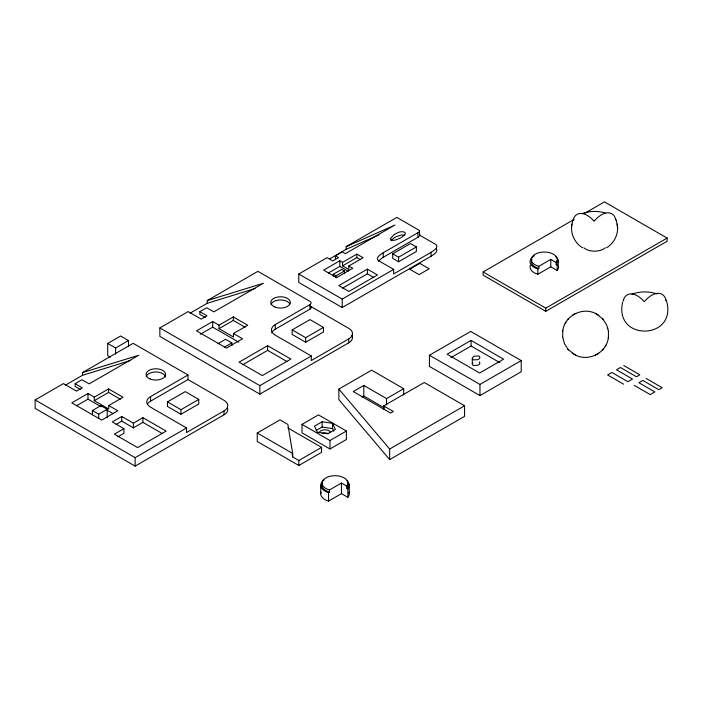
<?xml version="1.0" encoding="UTF-8"?>
<svg xmlns="http://www.w3.org/2000/svg" width="703" height="703" viewBox="0 0 703 703"><rect width="100%" height="100%" fill="white"/><g stroke="black" fill="none" stroke-linecap="round" stroke-linejoin="round"><path stroke-width="1.05" d="M617.55 226.797C618.201 235.083 613.754 243.431 606.671 247.737M582.488 247.737C575.405 243.431 570.968 235.083 571.609 226.797M571.732 225.417L572.857 220.294M571.495 228.097L571.847 224.125M562.708 331.148L562.708 337.449M608.429 337.449L608.429 331.148M562.795 330.559C564.65 315.682 582.813 306.464 595.916 313.687M575.212 354.91C588.314 362.133 606.478 352.906 608.332 338.029M562.655 331.473L562.839 330.243M608.288 338.354L608.473 337.124M622.647 302.026C613.534 341.86 677.841 340.041 666.488 300.77M565.159 323.512L565.484 322.941M565.599 322.739L565.915 322.185M605.213 346.412L605.529 345.85M605.643 345.656L605.968 345.085M390.842 240.76L393.636 238.194A22.276 12.865 0 0 1 396.149 236.744L401.308 234.987L404.743 235.18M472.785 362.88L472.275 363.996L472.724 364.971A2.698 1.555 0 0 0 473.594 365.472L477.565 365.314A5.264 3.04 0 0 0 479.218 364.365L479.903 363.266L479.481 362.071A2.698 1.555 0 0 0 479.297 361.922M567.664 319.724L568.103 319.224M568.217 319.092L568.639 318.6M602.489 349.989L602.91 349.505M603.025 349.373L603.464 348.873M378.302 261.182L382.379 257.816L417.969 237.254A8.418 4.859 0 0 0 418.654 236.806L419.709 235.531L419.471 230.487L396.808 217.403L346.148 246.648L346.148 249.354L329.795 258.792M572.347 315.375L572.945 314.997M573.472 314.663L574.606 314.004M597.655 353.934L596.522 354.593M598.183 353.6L598.789 353.222M419.471 230.487L419.603 231.243L418.654 232.236A8.418 4.859 0 0 1 417.969 232.684L383.188 252.764C380.991 254.24 375.411 257.307 378.003 260.356L393.645 269.39L393.645 273.959L431.08 252.342C433.276 250.866 438.857 247.799 436.264 244.749L419.471 235.057M335.401 258.528L335.401 255.822L338.512 257.623L332.765 260.945L327.071 257.658L298.775 274.003L298.775 282.465L342.212 307.545L431.08 256.235C433.276 254.767 438.857 251.7 436.264 248.642M110.353 357.142L107.717 355.621L107.717 343.424L120.608 335.981L128.508 340.542L128.508 346.667M107.717 343.424L115.617 347.985L128.508 340.542M227.526 407.995A12.962 7.487 0 0 1 224.002 414.814L135.134 466.124L35.15 408.399L35.15 399.937L63.455 383.592L76.539 391.149L82.295 387.828L75.124 383.689L75.124 386.395L80.502 389.497M65.265 385.253L82.523 375.288L82.523 372.581L133.183 343.328L188.009 374.98L188.009 379.558L150.574 401.167A12.962 7.487 0 0 0 147.384 404.19M351.904 335.252A12.962 7.487 0 0 1 348.723 342.818L259.846 394.119L159.862 336.394L159.862 327.932L188.167 311.587L201.26 319.144L207.007 315.823L199.837 311.684L199.837 314.39L205.214 317.501M189.986 313.248L207.236 303.283L207.236 300.576L257.904 271.332L309.97 301.394A3.893 2.241 0 0 1 309.97 304.566L309.97 309.135L275.286 329.162A12.962 7.487 0 0 0 271.762 332.923M75.124 383.689L81.961 379.743L89.132 383.882L138.693 355.27L82.523 372.581M199.837 311.684L206.673 307.738L213.844 311.877L263.405 283.265L207.236 300.576M94.299 397.177L87.98 393.522L71.811 402.854L101.689 420.104L117.849 410.772L108.745 405.517L108.745 409.014L94.299 400.675L94.299 397.177L108.587 388.926L123.034 397.265L108.745 405.517M219.02 325.173L212.693 321.517L196.532 330.849L226.401 348.099L242.57 338.767L233.458 333.512L233.458 337.009L219.02 328.67L219.02 325.173L233.299 316.921L247.746 325.261L233.458 333.512M335.401 255.822L342.229 251.876L345.349 253.678L394.91 225.057L346.148 246.648M76.565 405.736L87.98 399.155L101.047 406.694M200.329 334.285L212.693 327.15L238.835 342.238M94.299 400.675L108.587 392.423L120.327 399.199M219.02 328.67L233.299 320.419L245.039 327.194M342.546 262.36L339.804 260.778L323.635 270.11L336.614 277.606L352.783 268.274L348.829 265.989L348.829 269.486L342.546 265.857L342.546 262.36L356.834 254.117L363.108 257.737L348.829 265.989M328.389 272.992L339.804 266.411L348.143 271.226M342.546 265.857L356.834 257.614L360.419 259.679M92.401 414.77L92.401 410.552L100.872 405.657L107.172 409.295L107.172 417.74M333.257 276.165L333.257 274.284L341.728 269.398L344.461 270.98L344.461 273.792M218.062 343.635L225.584 339.285L231.885 342.923L231.885 345.735M333.257 274.284L335.99 275.866L344.461 270.98M92.401 410.552L98.701 414.19L107.172 409.295M224.354 347.273L231.885 342.923M392.713 253.809L410.508 243.537L416.369 246.92L416.369 251.489L398.575 261.762L392.713 258.379L392.713 253.809L398.575 257.193L416.369 246.92M367.37 269.135L338.82 285.62L348.925 291.446L377.476 274.961L367.37 269.135L367.37 273.819L342.51 288.177M188.009 379.558L224.002 400.332A12.962 7.487 0 0 1 224.002 410.921L186.567 432.538L186.567 427.969L150.574 407.186A12.962 7.487 0 0 1 150.574 396.597L188.009 374.98M309.97 305.963L348.723 328.336A12.962 7.487 0 0 1 348.723 338.916L311.28 360.534L311.28 355.964L275.286 335.182A12.962 7.487 0 0 1 275.286 324.593L309.97 304.566M123.895 428.654L114.361 434.155L137.612 447.583L166.163 431.097L142.911 417.679L133.394 423.171L121.777 416.475L112.287 421.949L123.895 428.654L123.895 433.338L117.832 436.844M116.083 424.445L121.777 421.159L133.394 427.863L142.911 422.362L162.446 433.637M298.775 274.003L342.212 299.083L393.645 269.39M167.463 401.896L185.258 391.624L198.756 399.418L198.756 403.988L180.961 414.26L167.463 406.466L167.463 401.896L180.961 409.691L198.756 399.418M292.176 329.892L309.979 319.619L323.468 327.413L323.468 331.983L305.673 342.256L292.176 334.461L292.176 329.892L305.673 337.686L323.468 327.413M267.632 345.674L239.082 362.159L262.324 375.578L290.875 359.092L267.632 345.674L267.632 350.358L242.763 364.716M35.15 399.937L135.134 457.662L186.567 427.969M159.862 327.932L259.846 385.657L311.28 355.964M584.553 213.396L604.457 201.893L667.112 238.071L667.112 241.243L545.756 311.306L483.102 275.137L483.102 271.964L574.123 219.415M537.857 274.267L537.857 268.977L538.832 268.414L538.832 266.296L550.783 259.398L556.196 262.518L556.196 264.636L557.171 265.198L557.171 270.488L550.783 266.806L537.857 274.267A14.262 8.234 0 0 1 530.378 265.189M257.236 433.013L279.996 419.876L287.861 424.419L292.694 453.488L292.694 456.985L298.819 460.518L321.57 447.38L321.57 452.345L298.819 465.483L257.236 441.475L257.236 433.013L292.694 453.488M383.671 409.111L383.671 405.93L424.261 382.502L464.569 405.772L464.569 416.361L389.664 459.604L338.864 399.664L338.864 389.075L371.615 370.173L403.689 388.689L403.689 395.042M403.689 388.689L386.536 398.592L363.794 385.455L353.257 391.536L390.56 413.074L393.302 411.492L383.671 405.93M302.009 424.366L318.433 414.884L346.403 431.027L346.403 439.498L329.979 448.98L302.009 432.828L302.009 424.366L329.979 440.517L346.403 431.027M429.428 355.243L470.694 331.421L521.222 360.586L521.222 371.755L479.956 395.587L429.428 366.412L429.428 355.243L479.956 384.418L521.222 360.586M362.036 397.054L363.794 396.035L384.646 408.083M322.132 421.73L314.487 426.141L317.29 432.169L327.73 433.786L335.375 429.375L332.572 423.347L322.132 421.73L322.132 427.02L316.183 430.456M471.072 340.41L447.126 354.233L479.631 373.003L503.568 359.18L471.072 340.41L471.072 346.017L499.859 362.634M450.808 357.713L471.072 346.017M483.102 271.964L545.756 308.134L667.112 238.071M389.664 459.604L389.664 449.024L464.569 405.772M328.547 501.107L328.547 492.636L329.522 492.074L329.522 489.956L341.473 483.058L346.887 486.177L346.887 488.295L347.862 488.857L347.862 497.329L341.473 493.638L328.547 501.107A14.262 8.234 0 0 1 321.051 492.074M575.212 313.687L575.731 313.415M595.397 355.182L595.916 354.91M346.148 249.354L378.987 234.82M207.236 303.283L255.084 288.538M82.523 375.288L130.371 360.542M322.132 427.02L332.572 428.637L333.776 431.22M595.397 313.415L597.655 314.663M596.522 314.004L602.91 319.092M575.731 355.182L573.472 353.934M574.606 354.593L568.217 349.505M623.816 365.551L639.844 374.804L636.443 376.764L620.424 367.511L616.478 369.796L632.498 379.04L627.884 381.703L611.865 372.458L607.585 374.927L623.605 384.181M646.18 378.46L662.2 387.713L658.799 389.673L642.779 380.42L638.834 382.696L654.862 391.949L650.249 394.611L634.22 385.367M367.37 273.819L373.803 277.527M267.632 350.358L287.158 361.632M287.861 427.925L321.57 447.38M106.654 409.928L113.183 413.707M598.183 314.997L598.789 315.375M572.347 353.222L572.945 353.6M603.025 319.224L606.645 324.9L608.473 331.473M562.655 337.124L564.483 343.697L568.103 349.373M602.489 318.6L603.464 319.724M567.664 348.873L568.639 349.989M338.864 389.075L389.664 449.024M607.717 327.818L607.867 328.389M616.303 220.294L617.665 228.097M472.293 358.609L472.724 359.365A2.698 1.555 0 0 0 473.594 359.866L477.565 359.716A5.264 3.04 0 0 0 479.218 358.767L479.903 357.669L479.481 356.465A2.698 1.555 0 0 0 478.611 355.964L474.63 356.122A5.264 3.04 0 0 0 472.987 357.071L472.275 358.389L472.293 364.216M292.158 453.76L292.694 456.985M617.322 224.125L617.427 225.417M550.783 259.398L550.783 266.806M545.756 308.134L545.756 311.306M479.956 384.418L479.956 395.587M431.08 252.342L431.08 256.235M417.969 232.684L417.969 237.254M398.575 257.193L398.575 261.762M386.536 398.592L386.536 404.937M383.188 252.764L383.188 257.333M363.794 385.455L363.794 396.035M356.834 254.117L356.834 257.614M349.259 485.079L349.259 493.55M348.723 338.916L348.723 342.818M342.212 299.083L342.212 307.545M341.473 483.058L341.473 493.638M339.804 260.778L339.804 266.411M335.99 275.866L335.99 277.747M332.572 423.347L332.572 428.637M329.979 440.517L329.979 448.98M320.753 485.298L320.753 493.761M305.673 337.686L305.673 342.256M298.819 460.518L298.819 465.483M275.286 324.593L275.286 329.162M259.846 385.657L259.846 394.119M233.299 316.921L233.299 320.419M224.002 410.921L224.002 414.814M212.693 321.517L212.693 327.15M180.961 409.691L180.961 414.26M150.574 396.597L150.574 401.167M142.911 417.679L142.911 422.362M135.134 457.662L135.134 466.124M133.394 423.171L133.394 427.863M121.777 416.475L121.777 421.159M115.617 347.985L115.617 354.084M108.587 388.926L108.587 392.423M98.701 414.19L98.701 418.408M87.98 393.522L87.98 399.155M555.713 256.692A14.262 8.234 0 0 1 557.171 265.198M537.857 268.977A14.262 8.234 0 0 1 534.236 255.813M557.989 264.583A14.262 8.234 0 0 1 557.171 270.488M557.18 260.69A12.962 7.487 0 0 1 556.196 264.636M538.832 268.414A12.962 7.487 0 0 1 531.969 259.363M538.832 266.296A12.962 7.487 0 0 1 532.531 256.402A12.962 7.487 0 0 1 549.614 252.685A12.962 7.487 0 0 1 556.196 262.518M573.595 219.591A22.663 13.085 0 0 0 573.024 220.487A20.659 11.933 60 0 1 594.088 221.278L594.58 220.689A20.993 12.118 -60 0 1 615.881 220.065A22.663 13.085 0 0 0 615.266 219.178M581.776 213.73A22.663 13.085 0 0 1 605.318 213M605.371 247.772A12.821 7.399 0 0 1 583.798 247.772M349.022 492.241A14.262 8.234 0 0 1 347.862 497.329M347.001 480.843A14.262 8.234 0 0 1 347.862 488.857M328.547 492.636A14.262 8.234 0 0 1 324.057 480.026M347.704 483.778A12.962 7.487 0 0 1 346.887 488.295M329.522 492.074A12.962 7.487 0 0 1 322.317 483.761M329.522 489.956A12.962 7.487 0 0 1 323.222 480.07A12.962 7.487 0 0 1 340.305 476.353A12.962 7.487 0 0 1 346.887 486.177M623.781 300.058A22.663 13.085 0 0 0 623.218 300.954A20.659 11.933 60 0 1 644.282 301.745L644.765 301.165A20.993 12.118 -60 0 1 666.075 300.533A22.663 13.085 0 0 0 665.451 299.654M631.962 294.206A22.663 13.085 0 0 1 656.927 293.959M146.303 376.439A9.763 5.633 0 0 1 156.356 371.966A9.763 5.633 0 0 1 165.565 377.01M322.185 433.373A5.65 3.26 0 0 1 328.547 433.725M319.311 432.714A5.65 3.26 0 0 1 324.927 429.788A5.65 3.26 0 0 1 330.551 432.714M310.427 306.28A3.893 2.241 0 0 1 309.97 309.135M271.015 304.434A9.763 5.633 0 0 1 280.075 299.961A9.763 5.633 0 0 1 289.864 303.881M390.332 238.739C391.606 242.227 397.107 239.336 399.532 238.422A22.276 12.865 0 0 0 402.046 236.973C410.447 231.357 400.35 230.285 396.149 233.563A22.276 12.865 0 0 0 393.636 235.013L390.332 238.739M419.788 263.414L409.726 269.214L419.102 274.627L429.155 268.818L419.788 263.414M150.126 378.979A9.763 5.633 0 0 0 165.565 374.998A9.763 5.633 0 0 0 151.874 369.268A9.763 5.633 0 0 0 150.126 378.979M274.838 306.974A9.763 5.633 0 0 0 290.277 302.993A9.763 5.633 0 0 0 276.587 297.264A9.763 5.633 0 0 0 274.838 306.974"/></g></svg>
